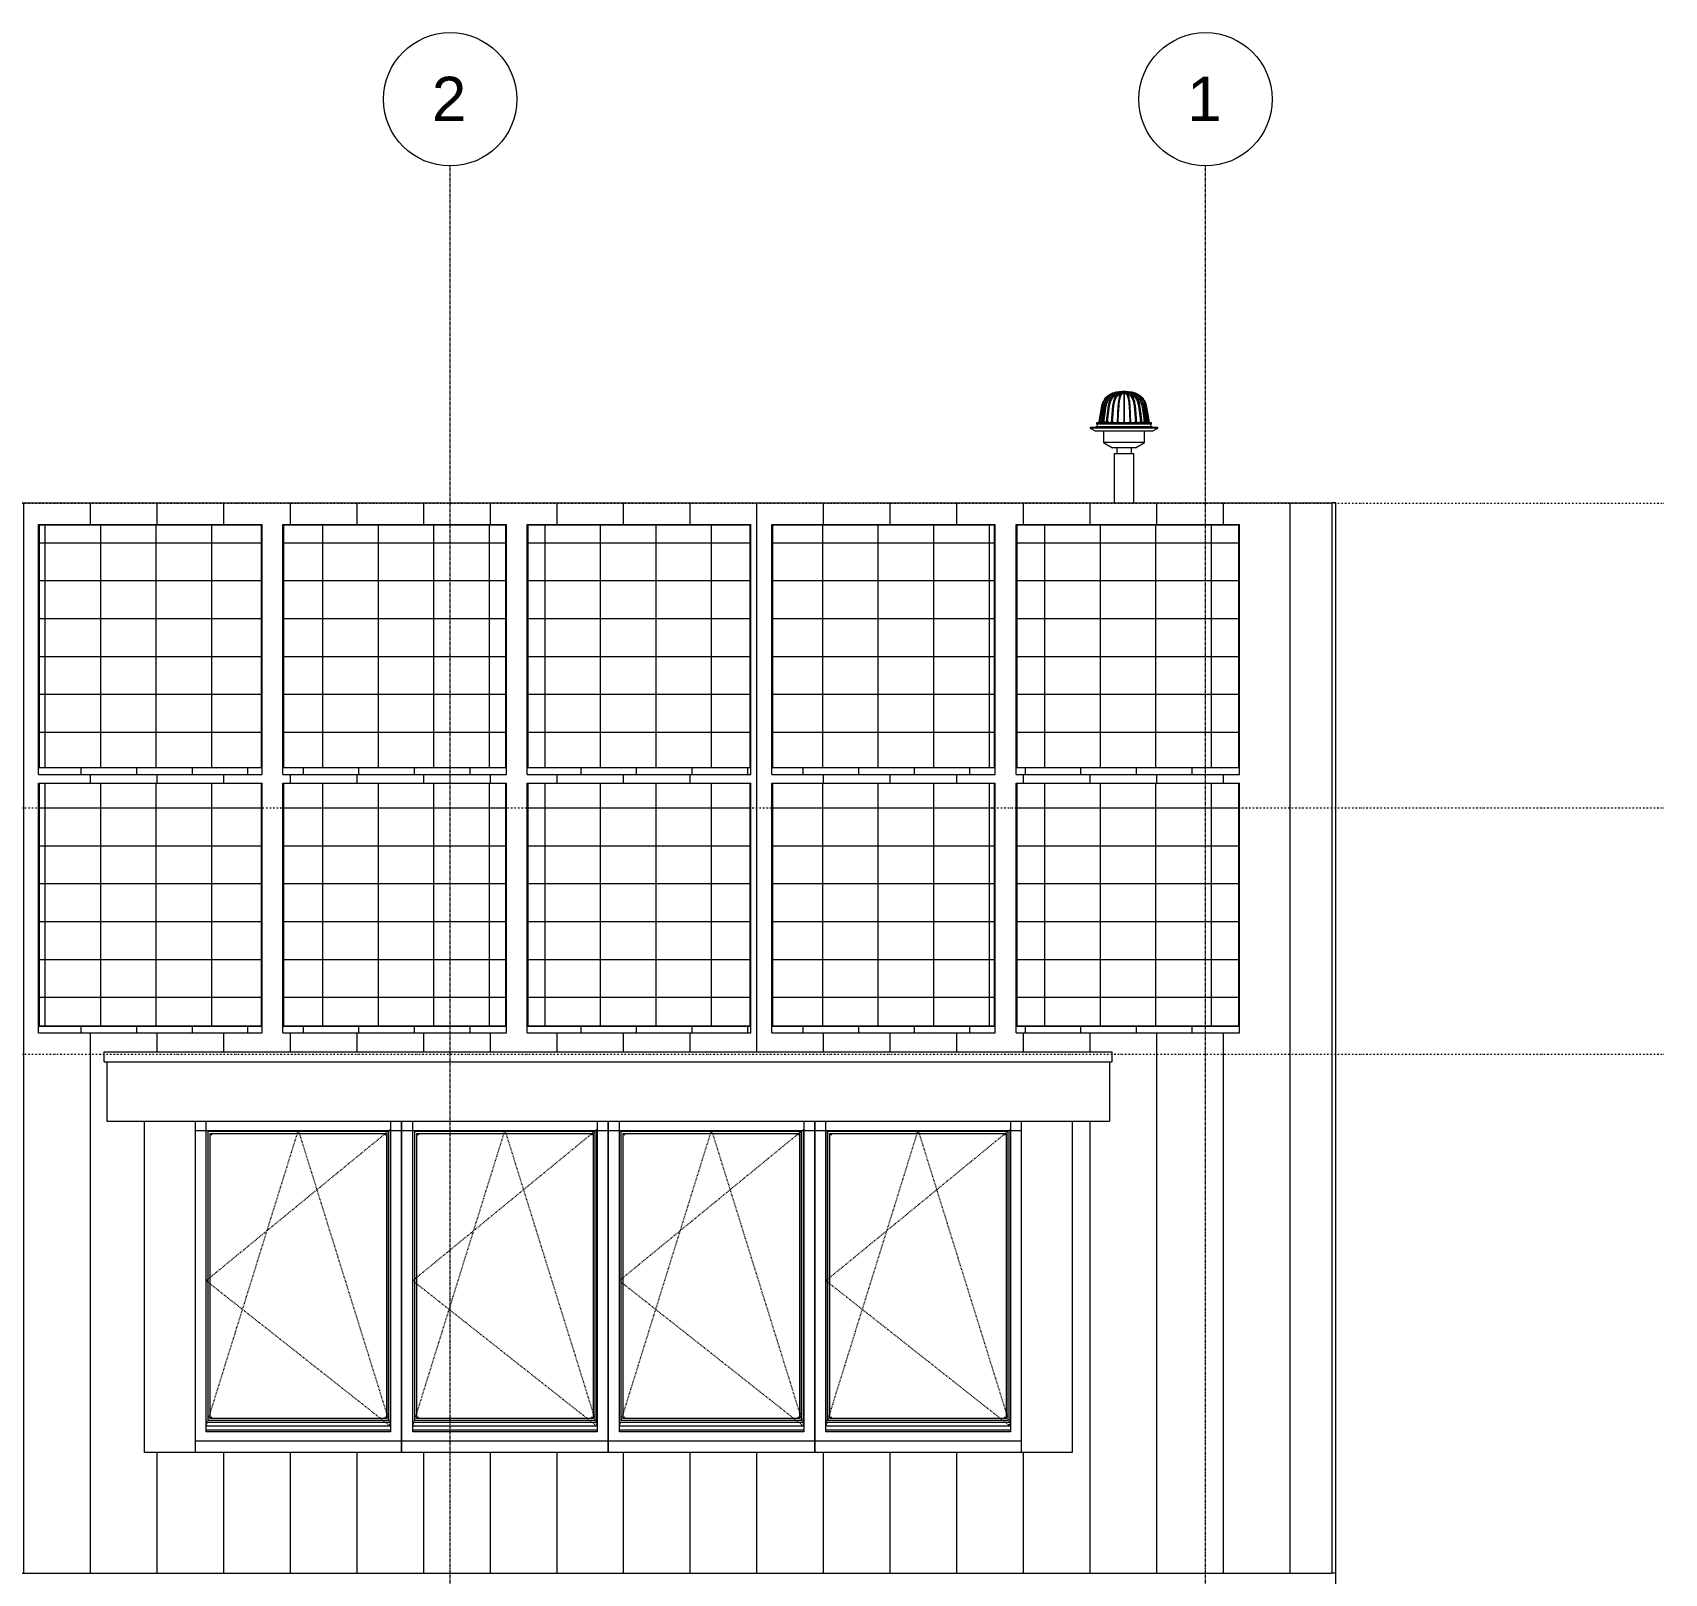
# Model space of a CAD drawing. Header units: millimetres. Extents: x -8546 to 211781, y -3000 to 31870.
# Drawn here: x 141651 to 148996, y 3752 to 10688 of the extents above; entities that cross this region are included whole.
import ezdxf

# ---------------------------------------------------------------- set-up
doc = ezdxf.new("R2010")
doc.units = ezdxf.units.MM
for name, pattern in [('Dash', [6.35, 3.175, -3.175]), ('Dash dot', [15.875, 6.35, -4.7625, 0, -4.7625]), ('grid', [24, 15, -3, 3, -3])]:
    doc.linetypes.add(name, pattern=pattern)
for name, color, linetype, lineweight in [('A-FLOR-LEVL', 51, 'Continuous', 9), ('A-GENM', 13, 'Continuous', 9), ('A-GLAZ', 151, 'Continuous', 9), ('A-GLAZ-HDLN', 1, 'Dash', 18), ('A-ROOF', 132, 'Continuous', 9), ('A-ROOF-OTLN', 132, 'Continuous', 9), ('A-ROOF-PATT', 132, 'Continuous', 35), ('I-WALL', 2, 'Continuous', 9), ('P-SANR-FIXT', 6, 'Continuous', 9), ('S-COLS', 52, 'Continuous', 9), ('S-GRID', 1, 'Continuous', 9), ('S-GRID-IDEN', 1, 'Continuous', 9)]:
    doc.layers.add(name, color=color, linetype=linetype, lineweight=lineweight)
doc.styles.add('Arial_1', font='arial.ttf', dxfattribs={"height": 200})

# ---------------------------------------------------------------- blocks, each defined once
blk = doc.blocks.new('Zonnepaneel - Zonnepaneel gebouw 1000x1600-406884-Zuidgevel')
at = {"layer": 'A-GENM'}
h = blk.add_hatch(dxfattribs=at)
h.set_pattern_fill('FP_161', color=256, style=0, pattern_type=2)
h.set_pattern_definition([(90, (-3630.52, 6761.52), (-250, 2e-14), []), (180, (-3630.52, 6761.52), (-2e-14, -170.5), [])])
h.paths.add_polyline_path([(-4633.5, 6213.9), (-3627.5, 6213.9), (-3627.5, 7309.2), (-4633.5, 7309.2), (-4633.5, 6979.9)])
h.paths.add_polyline_path([(-3630.5, 6215.9), (-4630.5, 6215.9), (-4630.5, 7307.1), (-3630.5, 7307.1), (-3630.5, 6233.6)])
h = blk.add_hatch(dxfattribs=at)
h.set_pattern_fill('FP_162', color=256, style=0, pattern_type=2)
h.set_pattern_definition([(180, (-4542.9, 6686.04), (-2e-14, -170.5), []), (270, (-4542.9, 6686.04), (250, 2e-14), [])])
h.paths.add_polyline_path([(-3771.6, 6215.9), (-3630.5, 6215.9), (-3630.5, 7307.1), (-4630.5, 7307.1), (-4630.5, 6215.9), (-3999.2, 6215.9)])
h = blk.add_hatch(dxfattribs=at)
h.set_pattern_fill('FP_160', color=256, style=0, pattern_type=2)
h.set_pattern_definition([(0, (-3630.52, 6213.87), (0, 182.838), []), (90, (-3630.52, 6213.87), (-250, 2e-14), [])])
h.paths.add_polyline_path([(-3771.6, 6184.6), (-3627.5, 6184.6), (-3627.5, 6213.9), (-4633.5, 6213.9), (-4633.5, 6184.6), (-3999.2, 6184.6)])
for p, q in [((-4633.5, 6213.9), (-4633.5, 7309.2)), ((-4633.5, 7309.2), (-3627.5, 7309.2)), ((-3630.5, 7307.1), (-4630.5, 7307.1)), ((-4630.5, 7307.1), (-4630.5, 6215.9)), ((-3630.5, 7307.1), (-4630.5, 7307.1)), ((-4630.5, 7307.1), (-4630.5, 6215.9)), ((-3630.5, 7307.1), (-3630.5, 6215.9)), ((-3630.5, 6215.9), (-3630.5, 7307.1)), ((-3627.5, 6213.9), (-3627.5, 7309.2)), ((-4633.5, 6184.6), (-4633.5, 6213.9)), ((-3627.5, 6213.9), (-4633.5, 6213.9)), ((-4633.5, 6184.6), (-3627.5, 6184.6)), ((-4630.5, 6215.9), (-3630.5, 6215.9)), ((-4630.5, 6215.9), (-3630.5, 6215.9)), ((-3627.5, 6184.6), (-3627.5, 6213.9))]:
    blk.add_line(p, q, dxfattribs=at)
blk = doc.blocks.new('Plumbing_Fixture-Oatey-Roof_Drain-PVC - ABS Dome-2570691-Zuidgevel')
at = {"layer": 'P-SANR-FIXT'}
for p, q in [((4620.1, 9069.8), (4619.4, 9069.8)), ((4620.1, 9069.8), (4619.4, 9069.8)), ((4623.1, 9069.8), (4621, 9069.8)), ((4628, 9069.8), (4624.7, 9069.8)), ((4624.7, 9068), (4624.7, 9069.8)), ((4634.6, 9069.8), (4630.2, 9069.8)), ((4630.2, 9066.2), (4630.2, 9069.8)), ((4634.6, 9069.8), (4634.6, 9068.6)), ((4642.4, 9069.8), (4637.4, 9069.8)), ((4637.4, 9064.1), (4637.4, 9069.8)), ((4642.4, 9069.8), (4642.4, 9068.2)), ((4651, 9069.8), (4645.5, 9069.8)), ((4645.5, 9063.3), (4645.5, 9069.8)), ((4651, 9063.3), (4645.5, 9063.3)), ((4651, 9069.8), (4651, 9066.3)), ((4659.6, 9069.8), (4654.1, 9069.8)), ((4654.1, 9066.3), (4654.1, 9069.8)), ((4659.6, 9063.3), (4654.1, 9063.3)), ((4659.6, 9069.8), (4659.6, 9063.3)), ((4667.7, 9069.8), (4662.6, 9069.8)), ((4662.6, 9068.2), (4662.6, 9069.8)), ((4667.7, 9069.8), (4667.7, 9064.1)), ((4674.8, 9069.8), (4670.5, 9069.8)), ((4670.5, 9068.6), (4670.5, 9069.8)), ((4674.8, 9069.8), (4674.8, 9066.2)), ((4680.4, 9069.8), (4677.1, 9069.8)), ((4680.4, 9069.8), (4680.4, 9068)), ((4684.1, 9069.8), (4682, 9069.8)), ((4685.7, 9069.8), (4684.9, 9069.8)), ((4685.7, 9069.8), (4684.9, 9069.8)), ((4552.7, 9008.5), (4539.2, 8931.6)), ((4556.6, 9008.5), (4555.7, 9008.5)), ((4566.9, 9008.5), (4565.3, 9008.5)), ((4583.1, 9008.5), (4580.8, 9008.5)), ((4604, 9008.5), (4601.3, 9008.5)), ((4628.2, 9008.5), (4625.2, 9008.5)), ((4654.1, 9008.5), (4651, 9008.5)), ((4679.9, 9008.5), (4676.8, 9008.5)), ((4703.8, 9008.5), (4701.1, 9008.5)), ((4724.2, 9008.5), (4722, 9008.5)), ((4739.8, 9008.5), (4738.2, 9008.5)), ((4749.4, 9008.5), (4748.5, 9008.5)), ((4765.9, 8931.6), (4752.4, 9008.5)), ((4500.1, 8909.4), (4500.1, 8906.4)), ((4804.9, 8909.4), (4500.1, 8909.4)), ((4500.1, 8906.4), (4525.6, 8893.4)), ((4804.9, 8906.4), (4500.1, 8906.4)), ((4779.5, 8893.4), (4525.6, 8893.4)), ((4525.9, 8912.9), (4525.9, 8909.4)), ((4779.2, 8912.9), (4525.9, 8912.9)), ((4528.7, 8931.6), (4528.7, 8924.8)), ((4776.4, 8931.6), (4528.7, 8931.6)), ((4776.4, 8924.8), (4528.7, 8924.8)), ((4531.9, 8924.8), (4529.9, 8912.9)), ((4554.3, 8936.3), (4550.5, 8936.3)), ((4559.9, 8893.4), (4559.9, 8843.1)), ((4565.5, 8936.3), (4561.5, 8936.3)), ((4582, 8936.3), (4578.6, 8936.3)), ((4603.2, 8936.3), (4600.9, 8936.3)), ((4600.9, 8936.3), (4603.2, 8936.3)), ((4603.2, 8936.3), (4601.8, 8936.3)), ((4603.2, 8936.3), (4601.8, 8936.3)), ((4603.2, 8936.3), (4603.3, 8934)), ((4627.8, 8936.3), (4626.6, 8936.3)), ((4627.8, 8936.3), (4626.6, 8936.3)), ((4627.8, 8936.3), (4626.6, 8936.3)), ((4626.6, 8936.3), (4627.8, 8936.3)), ((4678.5, 8936.3), (4677.3, 8936.3)), ((4678.5, 8936.3), (4677.3, 8936.3)), ((4678.5, 8936.3), (4677.3, 8936.3)), ((4677.3, 8936.3), (4678.5, 8936.3)), ((4701.8, 8934), (4701.9, 8936.3)), ((4703.3, 8936.3), (4701.9, 8936.3)), ((4704.2, 8936.3), (4701.9, 8936.3)), ((4703.3, 8936.3), (4701.9, 8936.3)), ((4701.9, 8936.3), (4704.2, 8936.3)), ((4726.4, 8936.3), (4723.1, 8936.3)), ((4743.6, 8936.3), (4739.6, 8936.3)), ((4745.2, 8843.1), (4745.2, 8893.4)), ((4754.6, 8936.3), (4750.8, 8936.3)), ((4775.2, 8912.9), (4773.2, 8924.8)), ((4776.4, 8924.8), (4776.4, 8931.6)), ((4779.2, 8909.4), (4779.2, 8912.9)), ((4779.5, 8893.4), (4804.9, 8906.4)), ((4804.9, 8906.4), (4804.9, 8909.4)), ((4559.9, 8843.1), (4600.5, 8818.2)), ((4745.2, 8843.1), (4559.9, 8843.1)), ((4704.6, 8818.2), (4600.5, 8818.2)), ((4619.5, 8818.2), (4619.5, 8792.8)), ((4685.6, 8792.8), (4685.6, 8818.2)), ((4704.6, 8818.2), (4745.2, 8843.1))]:
    blk.add_line(p, q, dxfattribs=at)
at = {"layer": 'P-SANR-FIXT', "flags": 128}
for points in [[(4552.7, 9008.5), (4553.4, 9011.5), (4554.2, 9014.4), (4555, 9017.3), (4556.1, 9020.2), (4557.2, 9023), (4558.4, 9025.8), (4559.7, 9028.5), (4561.2, 9031.2), (4562.7, 9033.8), (4564.4, 9036.3), (4566.2, 9038.8), (4568, 9041.2), (4570, 9043.5), (4572, 9045.8), (4574.1, 9047.9), (4576.4, 9050), (4578.7, 9052), (4581, 9053.9), (4583.5, 9055.7), (4586, 9057.4), (4588.6, 9059), (4591.2, 9060.5), (4593.9, 9061.8), (4596.7, 9063.1), (4599.5, 9064.3), (4602.3, 9065.3), (4605.2, 9066.3), (4605.5, 9066.3)], [(4605.5, 9066.3), (4611.8, 9068.1), (4618.3, 9069.6), (4624.7, 9070.8), (4631.2, 9071.8), (4637.8, 9072.5), (4644.4, 9073), (4651, 9073.2), (4652.5, 9073.2)], [(4652.5, 9073.2), (4659.1, 9073.1), (4665.7, 9072.7), (4672.3, 9072), (4678.8, 9071.1), (4685.3, 9069.9), (4691.7, 9068.5), (4698.1, 9066.8), (4699.6, 9066.3)], [(4699.6, 9066.3), (4702.5, 9065.4), (4705.3, 9064.4), (4708.2, 9063.2), (4710.9, 9062), (4713.6, 9060.6), (4716.3, 9059.1), (4718.9, 9057.5), (4721.4, 9055.8), (4723.8, 9054), (4726.2, 9052.2), (4728.5, 9050.2), (4730.7, 9048.1), (4732.9, 9046), (4734.9, 9043.7), (4736.9, 9041.4), (4738.8, 9039), (4740.5, 9036.5), (4742.2, 9034), (4743.8, 9031.4), (4745.2, 9028.7), (4746.6, 9026), (4747.8, 9023.2), (4748.9, 9020.4), (4750, 9017.6), (4750.9, 9014.7), (4751.6, 9011.7), (4752.3, 9008.8), (4752.4, 9008.5)], [(4539.2, 8931.6), (4546, 8970.1), (4552.7, 9008.5)], [(4555.7, 9008.5), (4549.2, 8970.1), (4542.6, 8931.6)], [(4543.5, 8931.6), (4550, 8970.1), (4556.6, 9008.5)], [(4550.5, 8936.3), (4556.5, 8971.8), (4562.6, 9007.4)], [(4565.3, 9008.5), (4559.4, 8970.1), (4553.6, 8931.6)], [(4555.2, 8931.6), (4561, 8970.1), (4566.9, 9008.5)], [(4561.5, 8936.3), (4566.9, 8971.8), (4572.3, 9007.4)], [(4580.8, 9008.5), (4576.1, 8970.1), (4571.3, 8931.6)], [(4573.5, 8931.6), (4578.3, 8970.1), (4583.1, 9008.5)], [(4578.6, 8936.3), (4583.1, 8971.8), (4587.5, 9007.4)], [(4601.3, 9008.5), (4597.9, 8970.1), (4594.5, 8931.6)], [(4597.2, 8931.6), (4600.6, 8970.1), (4604, 9008.5)], [(4600.9, 8936.3), (4604, 8971.8), (4607.1, 9007.4)], [(4625.2, 9008.5), (4623.4, 8970.1), (4621.7, 8931.6)], [(4624.7, 8931.6), (4626.5, 8970.1), (4628.2, 9008.5)], [(4626.6, 8936.3), (4628.2, 8971.8), (4629.9, 9007.4)], [(4651, 9008.5), (4651, 8970.1), (4651, 8931.6)], [(4654.1, 8931.6), (4654.1, 8970.1), (4654.1, 9008.5)], [(4675.2, 9007.4), (4676.8, 8971.8), (4678.5, 8936.3)], [(4676.8, 9008.5), (4678.6, 8970.1), (4680.3, 8931.6)], [(4683.4, 8931.6), (4681.7, 8970.1), (4679.9, 9008.5)], [(4697.9, 9007.4), (4701.1, 8971.8), (4704.2, 8936.3)], [(4701.1, 9008.5), (4704.5, 8970.1), (4707.8, 8931.6)], [(4710.6, 8931.6), (4707.2, 8970.1), (4703.8, 9008.5)], [(4717.6, 9007.4), (4722, 8971.8), (4726.4, 8936.3)], [(4722, 9008.5), (4726.8, 8970.1), (4731.6, 8931.6)], [(4733.8, 8931.6), (4729, 8970.1), (4724.2, 9008.5)], [(4732.8, 9007.4), (4738.2, 8971.8), (4743.6, 8936.3)], [(4738.2, 9008.5), (4744.1, 8970.1), (4749.9, 8931.6)], [(4751.5, 8931.6), (4745.6, 8970.1), (4739.8, 9008.5)], [(4742.5, 9007.4), (4748.6, 8971.8), (4754.6, 8936.3)], [(4748.5, 9008.5), (4755.1, 8970.1), (4761.6, 8931.6)], [(4762.4, 8931.6), (4755.9, 8970.1), (4749.4, 9008.5)], [(4752.3, 9008.5), (4759.1, 8970.1), (4765.9, 8931.6)], [(4565.7, 8931.6), (4565.6, 8934), (4565.5, 8936.3)], [(4582.1, 8931.6), (4582, 8934), (4582, 8936.3)], [(4603.3, 8931.6), (4603.3, 8934), (4603.2, 8936.3)], [(4627.9, 8931.6), (4627.9, 8934), (4627.8, 8936.3)], [(4627.8, 8936.3), (4627.9, 8934), (4627.9, 8931.6)], [(4677.3, 8936.3), (4677.2, 8934), (4677.2, 8931.6)], [(4677.2, 8931.6), (4677.2, 8934), (4677.3, 8936.3)], [(4701.9, 8936.3), (4701.8, 8934), (4701.8, 8931.6)], [(4723.1, 8936.3), (4723.1, 8934), (4723, 8931.6)], [(4739.6, 8936.3), (4739.5, 8934), (4739.4, 8931.6)]]:
    blk.add_lwpolyline(points, dxfattribs=at)
at = {"layer": 'P-SANR-FIXT'}
for points, knots in [([(4552.7, 9008.5), (4553.7, 9013), (4556.2, 9021.8), (4564.5, 9038.2), (4577, 9051.9), (4592.6, 9061.6), (4601.1, 9065), (4605.5, 9066.3)], [-1, -1, -1, -1, -0.833333, -0.666667, -0.333333, -0.166667, 0, 0, 0, 0]), ([(4606.7, 9066.3), (4602.4, 9065), (4594.3, 9061.6), (4579.2, 9051.9), (4567.1, 9038.2), (4559.1, 9021.8), (4556.6, 9013), (4555.7, 9008.5)], [-1, -1, -1, -1, -0.833333, -0.666667, -0.333333, -0.166667, 0, 0, 0, 0]), ([(4556.6, 9008.5), (4557.4, 9013), (4559.9, 9021.8), (4567.9, 9038.2), (4580, 9051.9), (4595.1, 9061.6), (4603.2, 9065), (4607.5, 9066.3)], [-1, -1, -1, -1, -0.833333, -0.666667, -0.333333, -0.166667, 0, 0, 0, 0]), ([(4562.6, 9007.4), (4563.6, 9012.4), (4565.8, 9019.5), (4570.2, 9028.5), (4573.2, 9033.3), (4575.1, 9035.9), (4575.5, 9036.4)], [0, 0, 0, 0, 0.2, 0.3, 0.4, 0.4285897, 0.4285897, 0.4285897, 0.4285897]), ([(4611, 9066.3), (4607.2, 9065), (4599.9, 9061.6), (4586.4, 9051.9), (4575.5, 9038.2), (4568.3, 9021.8), (4566.1, 9013), (4565.3, 9008.5)], [-1, -1, -1, -1, -0.833333, -0.666667, -0.333333, -0.166667, 0, 0, 0, 0]), ([(4566.9, 9008.5), (4567.7, 9013), (4569.9, 9021.8), (4577.1, 9038.2), (4587.9, 9051.9), (4601.4, 9061.6), (4608.8, 9065), (4612.6, 9066.3)], [-1, -1, -1, -1, -0.833333, -0.666667, -0.333333, -0.166667, 0, 0, 0, 0]), ([(4572.3, 9007.4), (4573.2, 9012.4), (4575.2, 9019.5), (4579.1, 9028.5), (4582.4, 9034.3), (4585.8, 9039.2), (4589.1, 9043.3), (4592.7, 9047.1), (4596.3, 9050.2), (4598.7, 9052), (4599.7, 9052.8)], [0, 0, 0, 0, 0.2, 0.3, 0.4, 0.475, 0.55, 0.625, 0.7, 0.7562322, 0.7562322, 0.7562322, 0.7562322]), ([(4618.2, 9066.3), (4615, 9065), (4609, 9061.6), (4598, 9051.9), (4589.2, 9038.2), (4583.3, 9021.8), (4581.5, 9013), (4580.8, 9008.5)], [-1, -1, -1, -1, -0.833333, -0.666667, -0.333333, -0.166667, 0, 0, 0, 0]), ([(4583.1, 9008.5), (4583.7, 9013), (4585.6, 9021.8), (4591.4, 9038.2), (4600.3, 9051.9), (4611.3, 9061.6), (4617.3, 9065), (4620.4, 9066.3)], [-1, -1, -1, -1, -0.833333, -0.666667, -0.333333, -0.166667, 0, 0, 0, 0]), ([(4587.5, 9007.4), (4588.2, 9012.4), (4589.8, 9019.5), (4593.1, 9028.5), (4595.7, 9034.3), (4598.5, 9039.2), (4601.2, 9043.3), (4604.2, 9047.1), (4607.4, 9050.5), (4610.7, 9053.6), (4614.7, 9056.6), (4617.6, 9058.3), (4619.3, 9059.2)], [0, 0, 0, 0, 0.2, 0.3, 0.4, 0.475, 0.55, 0.625, 0.7, 0.775, 0.85, 0.9533462, 0.9533462, 0.9533462, 0.9533462]), ([(4627.7, 9066.3), (4625.4, 9065), (4621.2, 9061.6), (4613.4, 9051.9), (4607.2, 9038.2), (4603, 9021.8), (4601.7, 9013), (4601.3, 9008.5)], [-1, -1, -1, -1, -0.833333, -0.666667, -0.333333, -0.166667, 0, 0, 0, 0]), ([(4604, 9008.5), (4604.5, 9013), (4605.8, 9021.8), (4609.9, 9038.2), (4616.2, 9051.9), (4624, 9061.6), (4628.2, 9065), (4630.4, 9066.3)], [-1, -1, -1, -1, -0.833333, -0.666667, -0.333333, -0.166667, 0, 0, 0, 0]), ([(4607.1, 9007.4), (4607.7, 9012.4), (4608.8, 9019.5), (4611.1, 9028.5), (4613, 9034.3), (4614.9, 9039.2), (4616.8, 9043.3), (4618.9, 9047.1), (4621.2, 9050.5), (4623.6, 9053.6), (4626.8, 9057.1), (4629.5, 9059.2), (4631.3, 9060.3)], [0, 0, 0, 0, 0.2, 0.3, 0.4, 0.475, 0.55, 0.625, 0.7, 0.775, 0.85, 1, 1, 1, 1]), ([(4638.8, 9066.3), (4637.7, 9065), (4635.5, 9061.6), (4631.5, 9051.9), (4628.2, 9038.2), (4626.1, 9021.8), (4625.4, 9013), (4625.2, 9008.5)], [-1, -1, -1, -1, -0.833333, -0.666667, -0.333333, -0.166667, 0, 0, 0, 0]), ([(4628.2, 9008.5), (4628.5, 9013), (4629.1, 9021.8), (4631.3, 9038.2), (4634.5, 9051.9), (4638.6, 9061.6), (4640.8, 9065), (4641.9, 9066.3)], [-1, -1, -1, -1, -0.833333, -0.666667, -0.333333, -0.166667, 0, 0, 0, 0]), ([(4629.9, 9007.4), (4630.1, 9012.4), (4630.7, 9019.5), (4631.9, 9028.5), (4632.9, 9034.3), (4633.9, 9039.2), (4634.9, 9043.3), (4636, 9047.1), (4637.1, 9050.5), (4638.4, 9053.6), (4640.1, 9057.1), (4641.4, 9059.2), (4642.4, 9060.3)], [0, 0, 0, 0, 0.2, 0.3, 0.4, 0.475, 0.55, 0.625, 0.7, 0.775, 0.85, 1, 1, 1, 1]), ([(4631.3, 9060.3), (4632.3, 9060.9), (4634.1, 9061.8), (4635.9, 9062.7), (4636.7, 9063.1)], [0, 0, 0, 0, 0.5, 0.8905428, 0.8905428, 0.8905428, 0.8905428]), ([(4651, 9066.3), (4651, 9065), (4651, 9061.6), (4651, 9051.9), (4651, 9038.2), (4651, 9021.8), (4651, 9013), (4651, 9008.5)], [-1, -1, -1, -1, -0.833333, -0.666667, -0.333333, -0.166667, 0, 0, 0, 0]), ([(4654.1, 9008.5), (4654.1, 9013), (4654.1, 9021.8), (4654.1, 9038.2), (4654.1, 9051.9), (4654.1, 9061.6), (4654.1, 9065), (4654.1, 9066.3)], [-1, -1, -1, -1, -0.833333, -0.666667, -0.333333, -0.166667, 0, 0, 0, 0]), ([(4662.7, 9060.3), (4664, 9058.8), (4665.8, 9055.9), (4668, 9050.6), (4669.4, 9046.3), (4670.5, 9042), (4671.5, 9037.7), (4672.4, 9033.2), (4673.2, 9028.4), (4673.9, 9023.4), (4674.6, 9016.6), (4675, 9011.1), (4675.2, 9007.4)], [0, 0, 0, 0, 0.2, 0.3, 0.4, 0.475, 0.55, 0.625, 0.7, 0.775, 0.85, 1, 1, 1, 1]), ([(4663.2, 9066.3), (4664.3, 9065), (4666.5, 9061.6), (4670.6, 9051.9), (4673.8, 9038.2), (4675.9, 9021.8), (4676.6, 9013), (4676.8, 9008.5)], [-1, -1, -1, -1, -0.833333, -0.666667, -0.333333, -0.166667, 0, 0, 0, 0]), ([(4679.9, 9008.5), (4679.7, 9013), (4679, 9021.8), (4676.9, 9038.2), (4673.6, 9051.9), (4669.6, 9061.6), (4667.4, 9065), (4666.2, 9066.3)], [-1, -1, -1, -1, -0.833333, -0.666667, -0.333333, -0.166667, 0, 0, 0, 0]), ([(4668.4, 9063.1), (4669.2, 9062.7), (4671, 9061.8), (4672.8, 9060.9), (4673.8, 9060.3)], [0.1094572, 0.1094572, 0.1094572, 0.1094572, 0.5, 1, 1, 1, 1]), ([(4673.8, 9060.3), (4676.2, 9058.8), (4679.7, 9055.9), (4683.9, 9050.6), (4686.6, 9046.3), (4688.9, 9042), (4690.8, 9037.7), (4692.5, 9033.2), (4694, 9028.4), (4695.3, 9023.4), (4696.8, 9016.6), (4697.6, 9011.1), (4697.9, 9007.4)], [0, 0, 0, 0, 0.2, 0.3, 0.4, 0.475, 0.55, 0.625, 0.7, 0.775, 0.85, 1, 1, 1, 1]), ([(4674.7, 9066.3), (4676.9, 9065), (4681.1, 9061.6), (4688.9, 9051.9), (4695.2, 9038.2), (4699.3, 9021.8), (4700.6, 9013), (4701.1, 9008.5)], [-1, -1, -1, -1, -0.833333, -0.666667, -0.333333, -0.166667, 0, 0, 0, 0]), ([(4703.8, 9008.5), (4703.4, 9013), (4702.1, 9021.8), (4697.9, 9038.2), (4691.7, 9051.9), (4683.9, 9061.6), (4679.6, 9065), (4677.4, 9066.3)], [-1, -1, -1, -1, -0.833333, -0.666667, -0.333333, -0.166667, 0, 0, 0, 0]), ([(4684.7, 9066.3), (4687.8, 9065), (4693.8, 9061.6), (4704.8, 9051.9), (4713.7, 9038.2), (4719.5, 9021.8), (4721.3, 9013), (4722, 9008.5)], [-1, -1, -1, -1, -0.833333, -0.666667, -0.333333, -0.166667, 0, 0, 0, 0]), ([(4685.8, 9059.2), (4688.4, 9057.9), (4692.4, 9055.3), (4697.8, 9050.6), (4701.6, 9046.3), (4704.8, 9042), (4707.5, 9037.7), (4709.8, 9033.2), (4712, 9028.4), (4713.9, 9023.4), (4715.9, 9016.6), (4717, 9011.1), (4717.6, 9007.4)], [0.0466538, 0.0466538, 0.0466538, 0.0466538, 0.2, 0.3, 0.4, 0.475, 0.55, 0.625, 0.7, 0.775, 0.85, 1, 1, 1, 1]), ([(4724.2, 9008.5), (4723.6, 9013), (4721.8, 9021.8), (4715.9, 9038.2), (4707.1, 9051.9), (4696, 9061.6), (4690.1, 9065), (4686.9, 9066.3)], [-1, -1, -1, -1, -0.833333, -0.666667, -0.333333, -0.166667, 0, 0, 0, 0]), ([(4692.5, 9066.3), (4696.3, 9065), (4703.6, 9061.6), (4717.1, 9051.9), (4728, 9038.2), (4735.2, 9021.8), (4737.4, 9013), (4738.2, 9008.5)], [-1, -1, -1, -1, -0.833333, -0.666667, -0.333333, -0.166667, 0, 0, 0, 0]), ([(4739.8, 9008.5), (4739, 9013), (4736.7, 9021.8), (4729.6, 9038.2), (4718.7, 9051.9), (4705.2, 9061.6), (4697.9, 9065), (4694.1, 9066.3)], [-1, -1, -1, -1, -0.833333, -0.666667, -0.333333, -0.166667, 0, 0, 0, 0]), ([(4697.6, 9066.3), (4701.8, 9065), (4710, 9061.6), (4725.1, 9051.9), (4737.1, 9038.2), (4745.2, 9021.8), (4747.7, 9013), (4748.5, 9008.5)], [-1, -1, -1, -1, -0.833333, -0.666667, -0.333333, -0.166667, 0, 0, 0, 0]), ([(4749.4, 9008.5), (4748.5, 9013), (4746, 9021.8), (4738, 9038.2), (4725.9, 9051.9), (4710.8, 9061.6), (4702.7, 9065), (4698.4, 9066.3)], [-1, -1, -1, -1, -0.833333, -0.666667, -0.333333, -0.166667, 0, 0, 0, 0]), ([(4699.6, 9066.3), (4704, 9065), (4712.5, 9061.6), (4728.1, 9051.9), (4740.6, 9038.2), (4748.9, 9021.8), (4751.4, 9013), (4752.3, 9008.5)], [-1, -1, -1, -1, -0.833333, -0.666667, -0.333333, -0.166667, 0, 0, 0, 0]), ([(4705.4, 9052.8), (4706.4, 9052), (4709.2, 9049.9), (4713.2, 9046.3), (4717.1, 9042), (4720.4, 9037.7), (4723.3, 9033.2), (4725.9, 9028.4), (4728.2, 9023.4), (4730.7, 9016.6), (4732.1, 9011.1), (4732.8, 9007.4)], [0.2437678, 0.2437678, 0.2437678, 0.2437678, 0.3, 0.4, 0.475, 0.55, 0.625, 0.7, 0.775, 0.85, 1, 1, 1, 1]), ([(4729.6, 9036.4), (4730.4, 9035.4), (4732.2, 9032.8), (4734.9, 9028.4), (4737.4, 9023.4), (4740.2, 9016.6), (4741.8, 9011.1), (4742.5, 9007.4)], [0.5714103, 0.5714103, 0.5714103, 0.5714103, 0.625, 0.7, 0.775, 0.85, 1, 1, 1, 1])]:
    blk.add_open_spline(points, degree=3, knots=knots, dxfattribs=at)
for points in [[(4605.5, 9066.3), (4607.8, 9067), (4612.4, 9068.3), (4617.1, 9069.4), (4619.4, 9069.8)], [(4620.1, 9069.8), (4617.9, 9069.4), (4613.4, 9068.3), (4608.9, 9067), (4606.7, 9066.3)], [(4607.5, 9066.3), (4609.7, 9067), (4614.2, 9068.3), (4618.7, 9069.4), (4621, 9069.8)], [(4623.1, 9069.8), (4621, 9069.4), (4617, 9068.3), (4613, 9067), (4611, 9066.3)], [(4612.6, 9066.3), (4614.6, 9067), (4618.6, 9068.3), (4622.6, 9069.4), (4624.7, 9069.8)], [(4628, 9069.8), (4626.3, 9069.4), (4623, 9068.3), (4619.8, 9067), (4618.2, 9066.3)], [(4620.4, 9066.3), (4622, 9067), (4625.3, 9068.3), (4628.6, 9069.4), (4630.2, 9069.8)], [(4634.6, 9069.8), (4633.4, 9069.4), (4631.1, 9068.3), (4628.8, 9067), (4627.7, 9066.3)], [(4630.4, 9066.3), (4631.5, 9067), (4633.9, 9068.3), (4636.2, 9069.4), (4637.4, 9069.8)], [(4642.4, 9069.8), (4641.8, 9069.4), (4640.6, 9068.3), (4639.4, 9067), (4638.8, 9066.3)], [(4641.9, 9066.3), (4642.5, 9067), (4643.7, 9068.3), (4644.9, 9069.4), (4645.5, 9069.8)], [(4642.4, 9060.3), (4642.9, 9060.9), (4643.9, 9062), (4645, 9062.9), (4645.5, 9063.3)], [(4651, 9069.8), (4651, 9069.4), (4651, 9068.3), (4651, 9067), (4651, 9066.3)], [(4654.1, 9066.3), (4654.1, 9067), (4654.1, 9068.3), (4654.1, 9069.4), (4654.1, 9069.8)], [(4659.6, 9069.8), (4660.2, 9069.4), (4661.4, 9068.3), (4662.6, 9067), (4663.2, 9066.3)], [(4659.6, 9063.3), (4660.1, 9062.9), (4661.2, 9062), (4662.2, 9060.9), (4662.7, 9060.3)], [(4666.2, 9066.3), (4665.7, 9067), (4664.5, 9068.3), (4663.3, 9069.4), (4662.6, 9069.8)], [(4667.7, 9069.8), (4668.9, 9069.4), (4671.2, 9068.3), (4673.5, 9067), (4674.7, 9066.3)], [(4677.4, 9066.3), (4676.3, 9067), (4674, 9068.3), (4671.7, 9069.4), (4670.5, 9069.8)], [(4674.8, 9069.8), (4676.5, 9069.4), (4679.8, 9068.3), (4683.1, 9067), (4684.7, 9066.3)], [(4686.9, 9066.3), (4685.3, 9067), (4682, 9068.3), (4678.7, 9069.4), (4677.1, 9069.8)], [(4680.4, 9069.8), (4682.5, 9069.4), (4686.5, 9068.3), (4690.5, 9067), (4692.5, 9066.3)], [(4694.1, 9066.3), (4692.1, 9067), (4688.1, 9068.3), (4684.1, 9069.4), (4682, 9069.8)], [(4684.1, 9069.8), (4686.4, 9069.4), (4690.9, 9068.3), (4695.3, 9067), (4697.6, 9066.3)], [(4698.4, 9066.3), (4696.2, 9067), (4691.7, 9068.3), (4687.2, 9069.4), (4684.9, 9069.8)], [(4685.7, 9069.8), (4688, 9069.4), (4692.7, 9068.3), (4697.3, 9067), (4699.6, 9066.3)]]:
    blk.add_open_spline(points, degree=3, dxfattribs=at)
blk = doc.blocks.new('KOZIJN_TYPE_D breed 930 - KOZIJN_TYPE_D-V34-Zuidgevel')
at = {"layer": 'A-GENM'}
for p, q in [((3260.8, 4347), (3260.8, 5787.8)), ((3310.8, 4389), (3310.8, 5787.8)), ((4140.8, 5787.8), (4140.8, 4389)), ((4140.8, 4414), (3310.8, 4414)), ((3310.8, 4347), (3260.8, 4347)), ((4140.8, 4397.2), (3310.8, 4397.2)), ((4140.8, 4389), (3310.8, 4389)), ((4140.8, 4347), (3310.8, 4347)), ((4190.8, 4347), (4140.8, 4347))]:
    blk.add_line(p, q, dxfattribs=at)
at = {"layer": 'A-GLAZ'}
for p, q in [((3260.8, 5745.9), (3260.8, 5787.8)), ((3260.8, 5745.9), (4190.8, 5745.9)), ((3311.2, 4431.5), (3311.2, 5745.9)), ((3319.7, 4440), (3319.7, 5741)), ((4131.4, 5741), (3319.7, 5741)), ((3328.7, 5732), (4122.4, 5732)), ((3328.7, 4449), (3328.7, 5732)), ((3336.2, 5724.5), (3328.7, 5732)), ((4122.4, 5732), (4114.9, 5724.5)), ((4122.4, 5732), (4122.4, 4449)), ((4131.4, 4440), (4131.4, 5741)), ((4139.9, 4431.5), (4139.9, 5745.9)), ((4140.8, 4414), (3310.8, 4414)), ((4139.9, 4431.5), (3311.2, 4431.5)), ((4131.4, 4440), (3319.7, 4440)), ((3336.2, 4456.5), (3328.7, 4449)), ((4122.4, 4449), (3328.7, 4449)), ((4122.4, 4449), (4114.9, 4456.5)), ((3260.8, 4295.8), (3260.8, 4347))]:
    blk.add_line(p, q, dxfattribs=at)
at = {"layer": 'A-GLAZ-HDLN'}
for p, q in [((4140.8, 5750.9), (3310.8, 5069.4)), ((3310.8, 4414), (3725.8, 5745.9)), ((3725.8, 5745.9), (4140.8, 4414)), ((3310.8, 5069.4), (4140.8, 4414))]:
    blk.add_line(p, q, dxfattribs=at)
blk = doc.blocks.new('KOZIJN_TYPE_D breed 930 - KOZIJN_TYPE_D-V35-Zuidgevel')
at = {"layer": 'A-GENM'}
for p, q in [((2330.8, 4347), (2330.8, 5787.8)), ((2380.8, 4389), (2380.8, 5787.8)), ((3210.8, 5787.8), (3210.8, 4389)), ((3260.8, 5787.8), (3260.8, 4347)), ((3210.8, 4414), (2380.8, 4414)), ((2380.8, 4347), (2330.8, 4347)), ((3210.8, 4397.2), (2380.8, 4397.2)), ((3210.8, 4389), (2380.8, 4389)), ((3210.8, 4347), (2380.8, 4347)), ((3260.8, 4347), (3210.8, 4347))]:
    blk.add_line(p, q, dxfattribs=at)
at = {"layer": 'A-GLAZ'}
for p, q in [((2330.8, 5745.9), (2330.8, 5787.8)), ((2330.8, 5745.9), (3260.8, 5745.9)), ((2381.2, 4431.5), (2381.2, 5745.9)), ((2389.7, 4440), (2389.7, 5741)), ((3201.4, 5741), (2389.7, 5741)), ((2398.7, 5732), (3192.4, 5732)), ((2398.7, 4449), (2398.7, 5732)), ((2406.2, 5724.5), (2398.7, 5732)), ((3192.4, 5732), (3184.9, 5724.5)), ((3192.4, 5732), (3192.4, 4449)), ((3201.4, 4440), (3201.4, 5741)), ((3209.9, 4431.5), (3209.9, 5745.9)), ((3260.8, 5787.8), (3260.8, 5745.9)), ((3210.8, 4414), (2380.8, 4414)), ((3209.9, 4431.5), (2381.2, 4431.5)), ((3201.4, 4440), (2389.7, 4440)), ((2406.2, 4456.5), (2398.7, 4449)), ((3192.4, 4449), (2398.7, 4449)), ((3192.4, 4449), (3184.9, 4456.5)), ((2330.8, 4295.8), (2330.8, 4347)), ((3260.8, 4347), (3260.8, 4295.8))]:
    blk.add_line(p, q, dxfattribs=at)
at = {"layer": 'A-GLAZ-HDLN'}
for p, q in [((3210.8, 5750.9), (2380.8, 5069.4)), ((2380.8, 4414), (2795.8, 5745.9)), ((2795.8, 5745.9), (3210.8, 4414)), ((2380.8, 5069.4), (3210.8, 4414))]:
    blk.add_line(p, q, dxfattribs=at)
blk = doc.blocks.new('KOZIJN_TYPE_D breed 930 - KOZIJN_TYPE_D-V36-Zuidgevel')
at = {"layer": 'A-GENM'}
for p, q in [((520.8, 4389), (520.8, 5787.8)), ((1350.8, 5787.8), (1350.8, 4389)), ((1400.8, 5787.8), (1400.8, 4347)), ((1350.1, 4414), (520.8, 4414)), ((520.8, 4347), (470.8, 4347)), ((1350.8, 4397.2), (520.8, 4397.2)), ((1350.8, 4389), (520.8, 4389)), ((1350.8, 4347), (520.8, 4347)), ((1400.8, 4347), (1350.8, 4347))]:
    blk.add_line(p, q, dxfattribs=at)
at = {"layer": 'A-GLAZ'}
for p, q in [((470.8, 5745.9), (1400.8, 5745.9)), ((521.2, 4431.5), (521.2, 5745.9)), ((529.7, 4440), (529.7, 5741)), ((1341.4, 5741), (529.7, 5741)), ((538.7, 5732), (1332.4, 5732)), ((538.7, 4449), (538.7, 5732)), ((546.2, 5724.5), (538.7, 5732)), ((1332.4, 5732), (1324.9, 5724.5)), ((1332.4, 5732), (1332.4, 4449)), ((1341.4, 4440), (1341.4, 5741)), ((1349.9, 4431.5), (1349.9, 5745.9)), ((1400.8, 5787.8), (1400.8, 5745.9)), ((1350.1, 4414), (520.8, 4414)), ((1349.9, 4431.5), (521.2, 4431.5)), ((1341.4, 4440), (529.7, 4440)), ((546.2, 4456.5), (538.7, 4449)), ((1332.4, 4449), (538.7, 4449)), ((1332.4, 4449), (1324.9, 4456.5)), ((1400.8, 4347), (1400.8, 4295.8))]:
    blk.add_line(p, q, dxfattribs=at)
at = {"layer": 'A-GLAZ-HDLN'}
for p, q in [((1350.8, 5750.9), (520.8, 5069.4)), ((520.8, 4414), (935.8, 5745.9)), ((935.8, 5745.9), (1350.8, 4414)), ((520.8, 5069.4), (1350.8, 4414))]:
    blk.add_line(p, q, dxfattribs=at)
blk = doc.blocks.new('Grid - r_3_0mm-1753543-Zuidgevel')
at = {"layer": 'S-GRID-IDEN'}
blk.add_circle((5019.2, 10387.6), 300, dxfattribs=at)

msp = doc.modelspace()

# ---------------------------------------------------------------- hatches: boundary and pattern name
at = {"layer": 'A-ROOF-PATT', "lineweight": 9}
h = msp.add_hatch(dxfattribs=at)
h.set_pattern_fill('FP_163', color=256, style=0, pattern_type=2)
h.set_pattern_definition([(90, (141910.98, 10175.8), (-300, 2e-14), [])])
h.paths.add_polyline_path([(136848.8, 3752.1), (147498.6, 3752.1), (147498.6, 8569.4), (136848.8, 8569.4), (136848.8, 3808.1)])
h.paths.add_polyline_path([(142464.4, 4295.8), (142153.7, 4295.8), (142153.7, 5787.8), (141984.7, 5787.8), (141984.7, 6054.8), (141972.7, 6054.8), (141972.7, 6100.3), (146510.7, 6100.3), (146510.7, 6054.8), (146498.7, 6054.8), (146498.7, 5787.8), (146329.7, 5787.8), (146329.7, 4295.8), (142692, 4295.8)])
h.paths.add_polyline_path([(140171.7, 4299.5), (140171.7, 4306.4), (138311.7, 4306.4), (138311.7, 4299.5), (138083.7, 4299.5), (138083.7, 5787.8), (137914.7, 5787.8), (137914.7, 6054.8), (137902.7, 6054.8), (137902.7, 6100.3), (140580.7, 6100.3), (140580.7, 6054.8), (140568.7, 6054.8), (140568.7, 5787.8), (140399.7, 5787.8), (140399.7, 4299.5), (140188.1, 4299.5)])
h.paths.add_polyline_path([(145981.1, 6184.6), (144977.5, 6184.6), (144977.5, 7309.2), (145983.5, 7309.2), (145983.5, 6184.6)])
h.paths.add_polyline_path([(146077.5, 6184.6), (146077.5, 7309.2), (147083.5, 7309.2), (147083.5, 6184.6), (146080.5, 6184.6)])
h.paths.add_polyline_path([(144851.5, 6184.6), (143877.5, 6184.6), (143877.5, 7309.2), (144883.5, 7309.2), (144883.5, 6184.6), (144880.5, 6184.6)])
h.paths.add_polyline_path([(142812.5, 6184.6), (142777.5, 6184.6), (142777.5, 7309.2), (143783.5, 7309.2), (143783.5, 6184.6), (142919.7, 6184.6)])
h.paths.add_polyline_path([(141098.6, 6184.6), (140577.5, 6184.6), (140577.5, 7309.2), (141583.5, 7309.2), (141583.5, 6184.6), (141548.5, 6184.6)])
h.paths.add_polyline_path([(142648.5, 6184.6), (141677.5, 6184.6), (141677.5, 7309.2), (142683.5, 7309.2), (142683.5, 6184.6), (142651.5, 6184.6)])
h.paths.add_polyline_path([(138280.6, 6184.6), (137277.5, 6184.6), (137277.5, 7309.2), (138283.5, 7309.2), (138283.5, 6184.6), (138281.1, 6184.6)])
h.paths.add_polyline_path([(139383.5, 6184.6), (138377.5, 6184.6), (138377.5, 7309.2), (139383.5, 7309.2), (139383.5, 6188.9)])
h.paths.add_polyline_path([(140451.5, 6184.6), (139477.5, 6184.6), (139477.5, 7309.2), (140483.5, 7309.2), (140483.5, 6184.6), (140480.5, 6184.6)])
h.paths.add_polyline_path([(145009.5, 7348.1), (144977.5, 7348.1), (144977.5, 8472.6), (145983.5, 8472.5), (145983.5, 7348.1), (145012.5, 7348.1)])
h.paths.add_polyline_path([(143912.5, 7348.1), (143877.5, 7348.1), (143877.5, 8472.6), (144883.5, 8472.6), (144883.5, 7348.1), (144740.7, 7348.1)])
h.paths.add_polyline_path([(146109.5, 7348.1), (146077.5, 7348.1), (146077.5, 8472.6), (147083.5, 8472.5), (147083.5, 7348.1), (146112.5, 7348.1)])
h.paths.add_polyline_path([(141781.5, 7348.1), (141677.5, 7348.1), (141677.5, 8472.6), (142683.5, 8472.6), (142683.5, 7348.1), (142009.2, 7348.1)])
h.paths.add_polyline_path([(140580.5, 7348.1), (140577.5, 7348.1), (140577.5, 8472.6), (141583.5, 8472.6), (141583.5, 7348.1), (140609.5, 7348.1)])
h.paths.add_polyline_path([(143751.5, 7348.1), (142777.5, 7348.1), (142777.5, 8472.6), (143783.5, 8472.6), (143783.5, 7348.1), (143780.5, 7348.1)])
h.paths.add_polyline_path([(140451.5, 7348.1), (139477.5, 7348.1), (139477.5, 8472.6), (140483.5, 8472.6), (140483.5, 7348.1), (140480.5, 7348.1)])
h.paths.add_polyline_path([(139380.5, 7348.1), (138377.5, 7348.1), (138377.5, 8472.6), (139383.5, 8472.6), (139383.5, 7348.1)])
h.paths.add_polyline_path([(137277.5, 7348.1), (137277.5, 8472.6), (138283.5, 8472.6), (138283.5, 7348.1), (137280.5, 7348.1)])

# ---------------------------------------------------------------- linework, layer by layer
at = {"layer": 'A-FLOR-LEVL', "linetype": 'Dash dot'}
for p, q in [((134506.6, 8569.4), (148995.8, 8569.4)), ((134506.6, 7197.8), (148995.8, 7197.8)), ((134506.6, 6088.8), (148995.8, 6088.8))]:
    msp.add_line(p, q, dxfattribs=at)
at = {"layer": 'A-ROOF'}
for p, q in [((147498.6, 8569.4), (136848.8, 8569.4)), ((142153.7, 4295.8), (142153.7, 4299.5)), ((146329.7, 4295.8), (142153.7, 4295.8)), ((146329.7, 4299.5), (146329.7, 4295.8)), ((136848.8, 3752.1), (147498.6, 3752.1))]:
    msp.add_line(p, q, dxfattribs=at)
at = {"layer": 'A-ROOF-OTLN'}
for p, q in [((147517.6, 8571.2), (147498.6, 8571.2)), ((147498.6, 8571.2), (147498.6, 3752.1)), ((147517.6, 3466.1), (147517.6, 8571.2)), ((141972.7, 6054.8), (141972.7, 6100.3)), ((141972.7, 6100.3), (146510.7, 6100.3)), ((146510.7, 6054.8), (146510.7, 6100.3)), ((141972.7, 6054.8), (146510.7, 6054.8)), ((141984.7, 6054.8), (141984.7, 5787.8)), ((146498.7, 6054.8), (146498.7, 5787.8)), ((141984.7, 5787.8), (146498.7, 5787.8)), ((147517.6, 3752.1), (147498.6, 3752.1))]:
    msp.add_line(p, q, dxfattribs=at)
at = {"layer": 'I-WALL'}
for p, q in [((142153.7, 4299.5), (142153.7, 5787.8)), ((142381.7, 5787.8), (142381.7, 4295.8)), ((146101.7, 4295.8), (146101.7, 5787.8)), ((146329.7, 5787.8), (146329.7, 4299.5))]:
    msp.add_line(p, q, dxfattribs=at)
at = {"layer": 'S-COLS'}
for p, q in [((146519.3, 8792.8), (146519.3, 8569.4)), ((146519.3, 8792.8), (146608.2, 8792.8)), ((146608.2, 8569.4), (146608.2, 8792.8))]:
    msp.add_line(p, q, dxfattribs=at)
at = {"layer": 'S-GRID', "linetype": 'grid'}
for p, q in [((143530.2, -1885.9), (143530.2, 10087.6)), ((146930.2, -1885.9), (146930.2, 10087.6))]:
    msp.add_line(p, q, dxfattribs=at)

# ---------------------------------------------------------------- block references
at = {"layer": 'A-GENM'}
for p in [(146311, 1163.5), (147411, 1163.5), (148511, 1163.5), (149611, 1163.5), (150711, 1163.5), (146311, 0), (147411, 0), (148511, 0), (149611, 0), (150711, 0)]:
    msp.add_blockref('Zonnepaneel - Zonnepaneel gebouw 1000x1600-406884-Zuidgevel', p, dxfattribs=at)
at = {"layer": 'A-GLAZ'}
for name, p in [('KOZIJN_TYPE_D breed 930 - KOZIJN_TYPE_D-V36-Zuidgevel', (141911, 0)), ('KOZIJN_TYPE_D breed 930 - KOZIJN_TYPE_D-V35-Zuidgevel', (140981, 0)), ('KOZIJN_TYPE_D breed 930 - KOZIJN_TYPE_D-V35-Zuidgevel', (141911, 0)), ('KOZIJN_TYPE_D breed 930 - KOZIJN_TYPE_D-V34-Zuidgevel', (141911, 0))]:
    msp.add_blockref(name, p, dxfattribs=at)
at = {"layer": 'P-SANR-FIXT'}
msp.add_blockref('Plumbing_Fixture-Oatey-Roof_Drain-PVC - ABS Dome-2570691-Zuidgevel', (141911, 0), dxfattribs=at)
at = {"layer": 'S-GRID-IDEN'}
for p in [(138511, 0), (141911, 0)]:
    msp.add_blockref('Grid - r_3_0mm-1753543-Zuidgevel', p, dxfattribs=at)

# ---------------------------------------------------------------- texts
at = {"layer": 'S-GRID-IDEN', "char_height": 200, "width": 192.405, "attachment_point": 1, "style": 'Arial_1'}
for s, insert in [('2', (143447.6, 10489.1)), ('1', (146847.6, 10489.1))]:
    msp.add_mtext(s, dxfattribs=dict(at, insert=insert))

doc.saveas('drawing.dxf')
